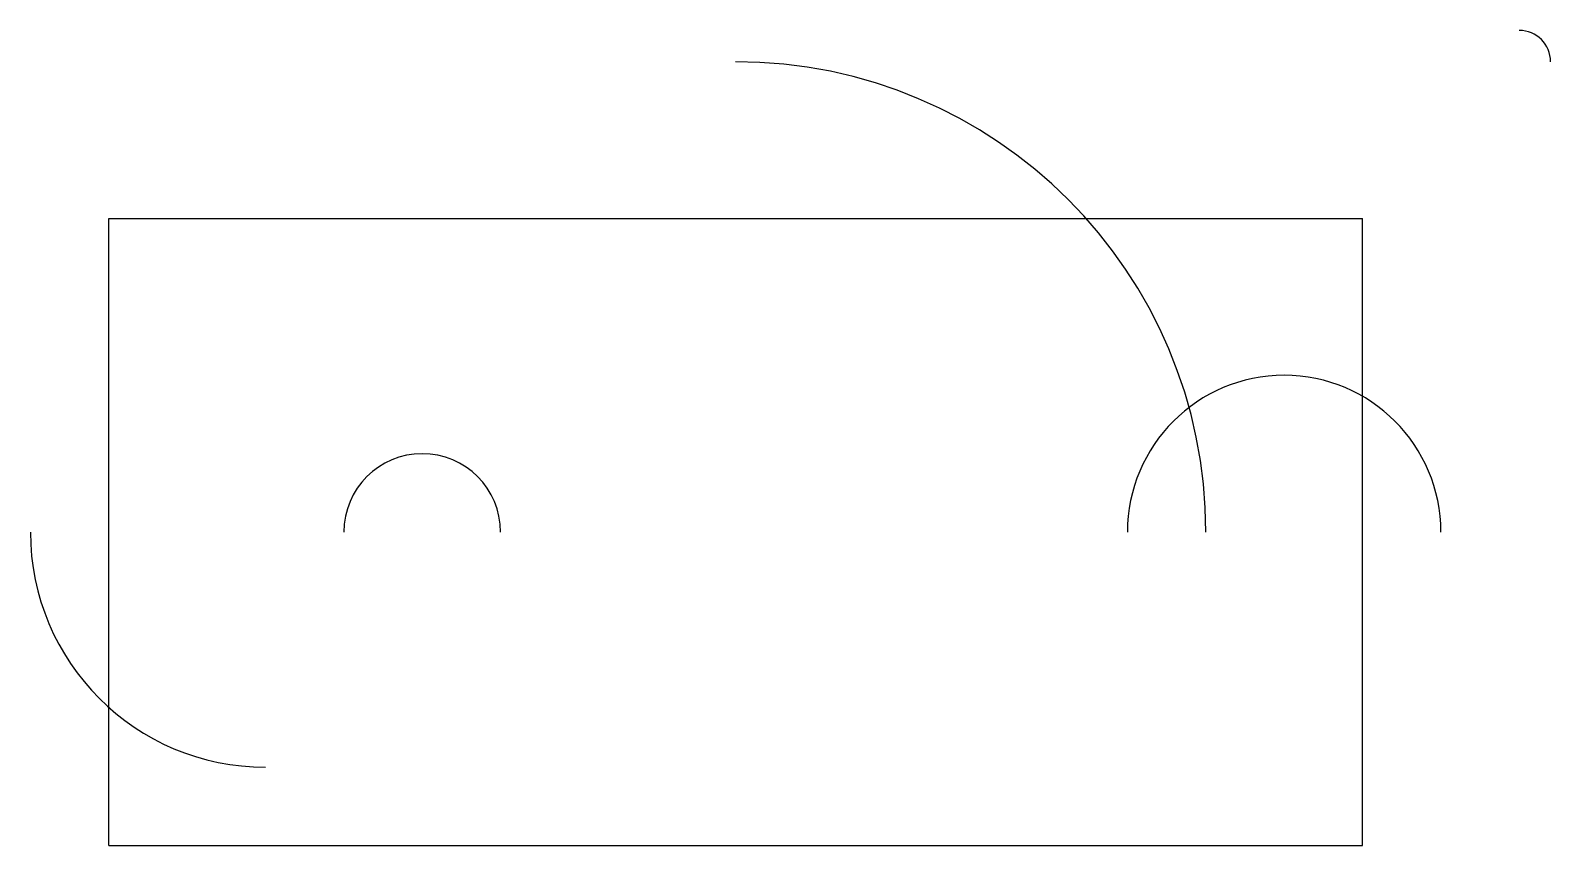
# Model space of a CAD drawing. Header units: metres. Extents: x -50 to 920, y 0 to 520.
import ezdxf

# ---------------------------------------------------------------- set-up
doc = ezdxf.new("R2010")
doc.units = ezdxf.units.M

msp = doc.modelspace()

# ---------------------------------------------------------------- linework, layer by layer
for p, q in [((0, 400), (800, 400)), ((0, 0), (0, 400)), ((800, 0), (800, 400)), ((0, 0), (800, 0))]:
    msp.add_line(p, q)
for centre, radius, start, end in [((900, 500), 20, 0, 90), ((400, 200), 300, 0, 90), ((750, 200), 100, 0, 180), ((200, 200), 50, 0, 180), ((100, 200), 150, 180, 270)]:
    msp.add_arc(centre, radius, start, end)

doc.saveas('drawing.dxf')
